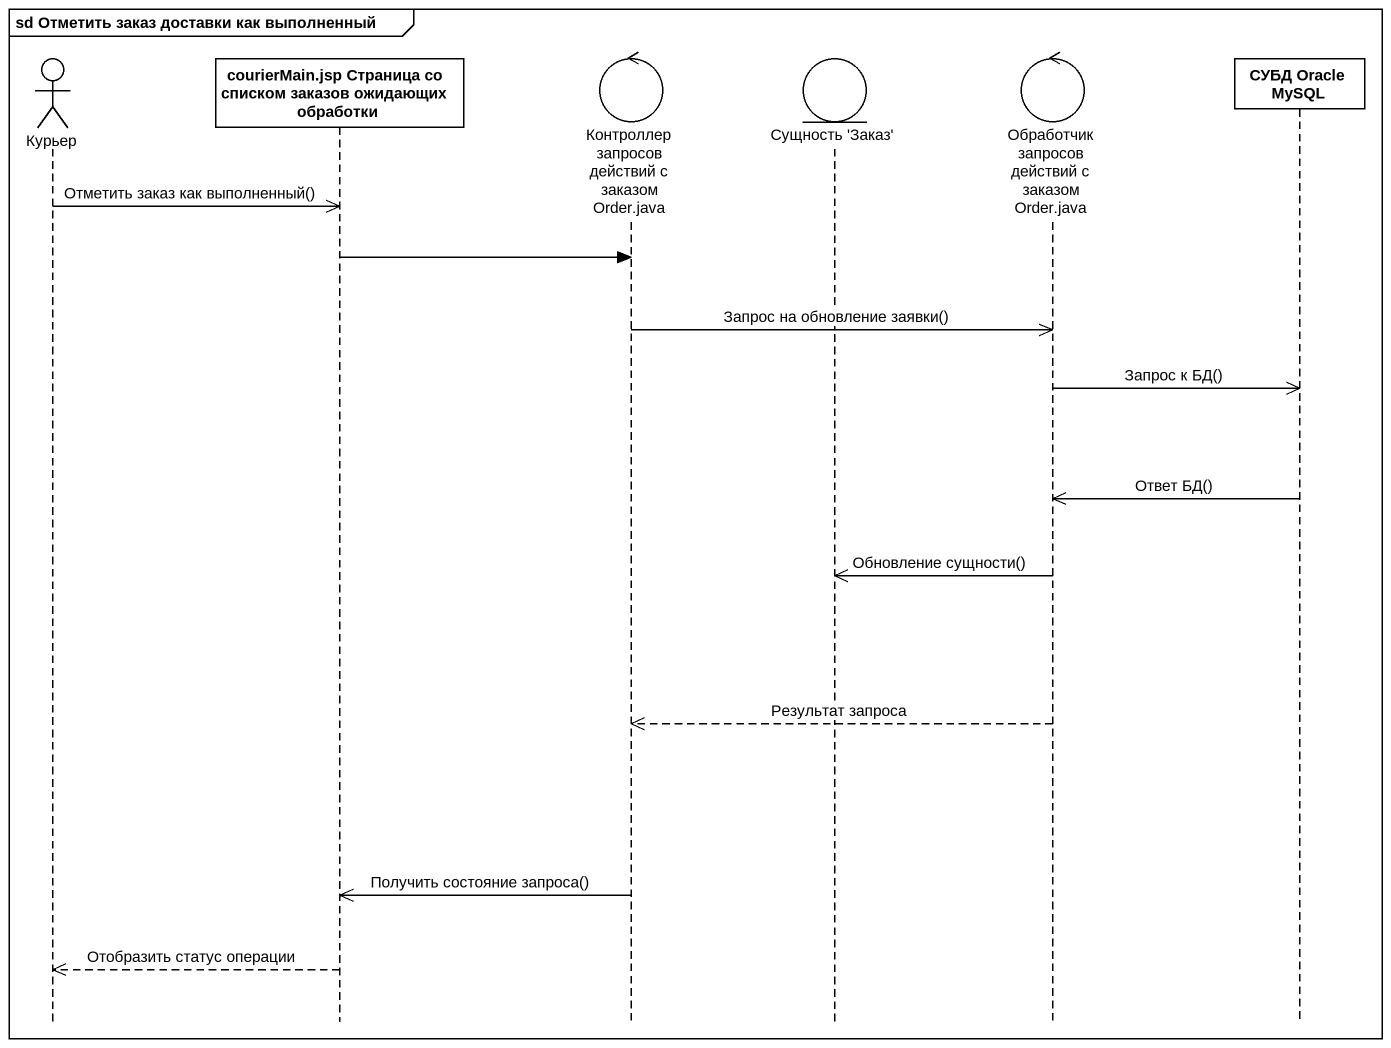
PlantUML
@startuml
mainframe sd Отметить заказ доставки как выполненный
hide footbox
actor Курьер
participant "courierMain.jsp Страница со списком заказов ожидающих обработки" as courierMain_jsp_Страница_со
control "Контроллер запросов действий с заказом Order.java" as Контроллер_запросов
entity "Сущность 'Заказ'" as Сущность_Заказ
control "Обработчик запросов действий с заказом Order.java" as Обработчик_запросов
participant "СУБД Oracle MySQL" as СУБД_Oracle_MySQL

Курьер ->> courierMain_jsp_Страница_со : Отметить заказ как выполненный()
courierMain_jsp_Страница_со -> Контроллер_запросов
Контроллер_запросов ->> Обработчик_запросов : Запрос на обновление заявки()
Обработчик_запросов ->> СУБД_Oracle_MySQL : Запрос к БД()
СУБД_Oracle_MySQL ->> Обработчик_запросов : Ответ БД()
Обработчик_запросов ->> Сущность_Заказ : Обновление сущности()
Обработчик_запросов -->> Контроллер_запросов : Результат запроса
Контроллер_запросов ->> courierMain_jsp_Страница_со : Получить состояние запроса()
courierMain_jsp_Страница_со -->> Курьер : Отобразить статус операции
@enduml
